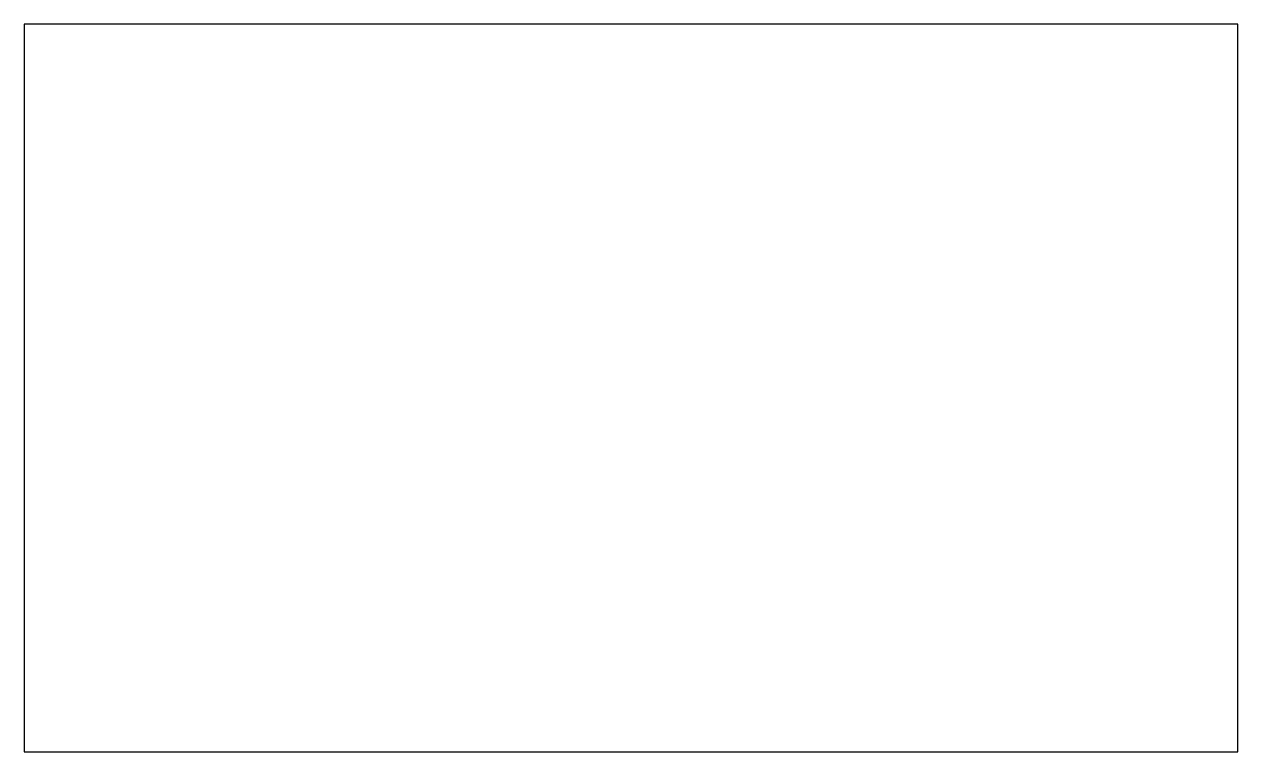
# Model space of a CAD drawing. Extents: x 0 to 3.94, y 0 to 2.36.
import ezdxf

# ---------------------------------------------------------------- set-up
doc = ezdxf.new("R2010")
doc.units = 0

msp = doc.modelspace()

# ---------------------------------------------------------------- linework, layer by layer
at = {"layer": 'MODELSKETCH_VISIBLE'}
for p, q in [((3.937, 2.362), (0, 2.362)), ((0, 2.362), (0, 0)), ((3.937, 0), (3.937, 2.362)), ((0, 0), (3.937, 0))]:
    msp.add_line(p, q, dxfattribs=at)

doc.saveas('drawing.dxf')
